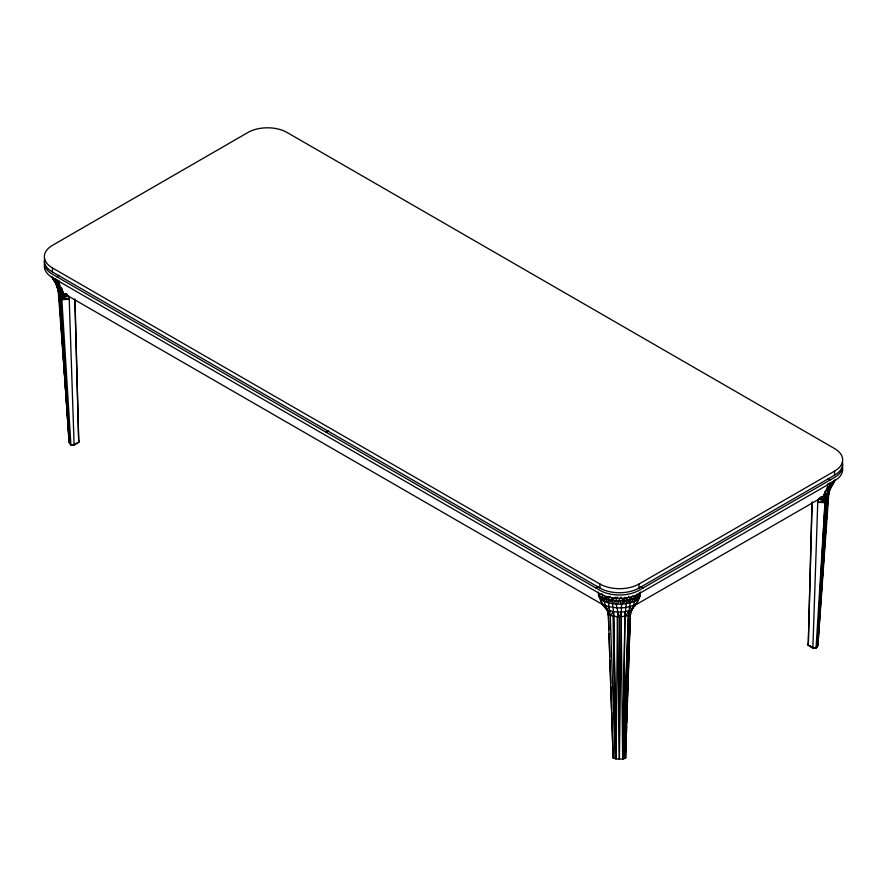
<?xml version="1.0" encoding="UTF-8"?>
<svg xmlns="http://www.w3.org/2000/svg" width="887" height="887" viewBox="0 0 887 887"><rect width="100%" height="100%" fill="white"/><g stroke="black" fill="none" stroke-linecap="round" stroke-linejoin="round"><path stroke-width="1.33" d="M812.869 648.075L817.071 647.067L825.254 498.217L834.9 480.355C829.123 484.701 830.953 493.804 825.254 498.217L818.479 499.115L817.759 502.319L812.869 648.142L816.051 648.164L817.925 644.572L829.046 489.89L827.383 499.492L825.032 502.685L816.051 648.164M630.391 611.642L625.601 758.13L623.694 758.707L619.381 759.205L613.15 758.13L611.675 712.217M611.675 597.76L613.516 611.697L616.088 758.928L617.463 616.798C619.714 610.189 612.884 601.874 617.784 597.117M607.872 610.943L608.271 615.068L617.463 616.798L619.381 759.205L621.421 607.861L621.621 604.147L625.08 597.383M626.588 725.954L625.601 757.099L623.694 758.707L630.391 615.057L631.101 611.598L633.096 608.061L634.427 601.441L638.773 593.481M630.391 615.057L621.188 616.798L622.663 758.928L628.373 615.678L630.557 599.379L632.376 595.953M626.954 597.749L624.869 616.421L622.663 758.928L625.124 611.697L631.954 609.824L633.13 605.4L636.345 603.836L639.959 596.097L640.237 592.161M613.161 757.11L613.161 756.201M809.177 645.514L812.869 648.142L808.257 645.326L811.971 502.619M808.257 645.326L812.159 501.854M623.694 758.707L628.373 615.678L630.579 613.338L630.446 611.442M626.688 723.204L627.453 699.843M627.541 697.093L628.351 672.346M628.451 669.596L629.216 646.235M629.304 643.485L630.069 620.113M630.202 615.988L630.347 611.875M602.949 594.855L600.699 599.745C610.966 605.211 623.616 605.477 634.427 601.441L634.072 596.053M640.237 592.272C640.214 598.171 636.733 603.648 633.096 608.061M827.471 487.717L827.626 483.969M74.996 299.329L78.732 442.303L74.12 445.03L70.916 445.074L61.646 296.446L62.556 293.608L65.516 293.785M821.484 496.809L823.513 496.321L825.32 491.553C828.835 489.48 832.66 486.109 832.261 481.619M817.071 647.067L826.107 501.521L828.513 491.708L834.9 480.355M817.736 638.54L817.925 644.572L827.937 496.587L827.139 507.63M819.133 616.532L819.311 613.782L819.167 616.609M819.987 604.258L820.176 601.508M820.907 590.531L821.085 587.793M821.817 576.805L821.994 574.066M823.546 550.738L823.735 547.989M827.183 499.902L817.437 646.468L826.107 501.521L818.479 499.115L825.331 499.459L827.028 496.476L827.183 499.902L829.046 492.141L828.026 497.374L817.437 646.468L827.383 499.492L828.358 494.358M818.224 631.655L818.623 626.144M819.122 619.248L819.521 613.737M820.009 606.852L820.408 601.331M820.907 594.445L821.395 587.56M821.794 582.038L822.382 573.778M822.681 569.642L823.28 561.371M823.579 557.236L824.167 548.964M824.466 544.829L825.065 536.568M825.353 532.433L826.052 522.787M826.252 520.026L826.939 510.38M70.916 445.074L69.053 441.482L58.941 292.178L57.932 286.845L58.941 294.34L60.87 298.487L61.935 299.651L69.219 299.285L74.12 445.03L72.656 445.052M78.721 440.373L78.732 442.303L73.876 444.498M613.083 616.31L615.057 758.718L610.278 615.689L606.719 609.857L604.213 601.453L604.557 596.053M829.046 489.89L828.114 496.299M632.52 607.528L631.954 609.824L629.493 606.608C620.534 609.092 611.088 607.739 602.517 604.513L63.454 293.287L58.453 288.674L53.087 278.44M69.374 436.825L69.053 441.482L60.904 321.216M819.144 498.427L820.475 497.053L825.254 498.217L829.999 485.843L835.066 479.922M829.955 489.424L830.687 487.041M830.576 487.229L832.937 482.14M832.139 484.745L833.824 482.018M56.291 284.006L59.795 296.868L69.907 443.966L60.87 298.487L61.646 296.446L58.609 291.324L54.606 280.336M825.331 491.753L823.524 496.52L636.112 604.612L636.345 603.836L634.538 606.264L633.13 605.4L629.493 606.608M827.028 496.476L825.243 500.955L817.759 502.319L825.032 502.685M619.381 759.205L619.326 616.842L621.277 612.097L625.124 611.697M825.32 491.553L827.46 487.506L829.999 485.843L828.868 483.725M625.568 616.299L628.805 610.921L631.101 611.598M610.201 596.308L608.083 599.379L610.278 615.689L613.516 611.697L621.277 612.097M821.783 496.92L824.411 496.642L828.513 491.708M831.984 484.413L828.281 489.524L827.349 487.905L833.669 482.439M617.03 604.147L619.314 601.031L619.314 598.337M602.096 593.802L598.559 595.709C609.302 601.497 622.463 601.985 633.994 598.392L637.176 594.102M616.088 758.928L613.782 616.421L613.516 611.697L606.719 609.857L609.147 606.608M630.446 602.772L633.917 598.769L639.959 596.097L634.427 601.441L637.941 599.745M612.507 603.681L615.511 600.898L626.876 600.455L633.917 598.769M626.133 603.681L630.491 599.745M626.876 600.455L621.621 604.147L619.314 601.031M611.72 600.089L616.066 597.095M615.511 600.898L611.764 600.466L608.194 602.783L604.723 598.78L598.681 596.108L602.495 604.612L606.719 609.857M57.932 286.845L69.541 443.378L59.595 296.458L58.609 291.324L60.87 298.487L68.51 296.092L69.219 299.285L61.724 297.932M605.588 608.116L605.522 605.4L604.125 606.287L602.517 604.513L600.699 599.745M604.646 598.403L608.127 596.33M56.668 276.689L59.03 275.325M326.183 432.291L328.545 430.927M595.698 587.893L598.06 586.529M52.444 267.929L599.922 584.012A27.652 15.966 0 0 0 639.028 584.012L834.556 471.13A27.652 15.966 0 0 0 834.556 448.545L287.078 132.473A27.652 15.966 0 0 0 247.972 132.473L52.444 245.355A27.652 15.966 0 0 0 52.444 267.929L52.444 271.999L599.922 588.07A27.652 15.966 0 0 0 639.028 588.07L834.556 475.188A27.652 15.966 0 0 0 842.417 461.817M640.081 595.698L633.994 598.392M55.737 278.928L60.549 290.77L62.556 293.608L63.465 293.287L57.012 279.76M609.846 610.932L607.562 611.631L610.278 615.689M54.018 278.463L59.95 293.453L61.713 295.205L66.536 294.04L67.855 295.415M66.536 294.04L61.979 294.273L60.549 290.77L63.254 292.632M61.646 296.446L68.51 296.092L61.713 295.205L58.453 288.674M617.463 616.798L621.188 616.798M821.606 497.108L824.977 497.285L826.418 493.804L823.724 495.656L825.254 498.217M62.556 293.608L65.206 293.896M611.764 600.466L604.723 598.78M823.513 496.321L824.411 496.642M602.306 603.847L605.522 605.4M809.465 645.514L813.102 647.488M829.933 482.805L832.128 484.003M828.092 478.415L830.476 479.789M640.702 586.606L643.086 587.981M63.454 293.287L61.646 288.53L56.402 284.206L52.078 277.332L54.994 281.39L59.629 284.882M51.912 276.888L54.85 280.979L59.507 284.494L59.34 280.946M57.112 283.23L61.646 288.53M628.805 610.921L630.579 613.338M54.994 281.39L58.697 286.501M628.428 596.297L630.557 599.379M601.552 597.561L604.213 601.453M620.856 597.117L623.151 600.521M56.402 284.206L53.142 278.995M52.078 277.332L54.839 281.711M617.374 612.097L619.326 616.842M60.549 290.77L61.713 295.205M57.932 289.107L58.864 293.264M59.95 293.453L60.87 298.487M59.839 304.585L59.141 294.939L60.726 318.444M60.028 307.334L60.726 316.981M61.026 321.105L61.613 329.376M61.913 333.512L62.511 341.772M62.811 345.908L63.398 354.168M63.698 358.304L64.285 366.564M64.684 372.074L65.183 378.971M65.671 385.856L66.07 391.367M66.569 398.252L66.968 403.762M67.456 410.648L67.855 416.158M68.354 423.044L68.742 428.554M69.341 436.825L69.541 439.575M64.152 358.647L64.341 361.386M66.802 398.429L66.98 401.168M67.623 410.77L67.9 414.883M68.72 427.235L68.443 423.121L68.731 427.201M59.795 296.868L69.541 443.378M67.656 410.692L67.833 413.442M68.587 423.044L68.754 425.804M54.706 278.607L54.85 280.979M598.392 592.172L598.559 595.809M608.316 611.875L608.914 629.737M609.047 633.861L609.835 657.234M609.923 659.983L610.711 683.345M610.799 686.094L611.587 709.467M613.15 758.13L608.271 612.784M74.83 299.041L78.732 442.303M808.257 645.403L808.245 643.552M625.601 757.099L625.601 758.13M834.556 471.13L834.556 475.188M639.028 584.012L639.028 588.07M599.922 584.012L599.922 588.07M44.594 260.889A27.652 15.966 0 0 0 52.455 274.26L599.911 590.332A27.652 15.966 0 0 0 639.017 590.332L834.545 477.439A27.652 15.966 0 0 0 842.406 464.067M44.594 264.271A27.652 15.966 0 0 0 52.455 277.642L599.911 593.713A27.652 15.966 0 0 0 639.017 593.713L834.545 480.832A27.652 15.966 0 0 0 842.406 467.46M52.444 271.999A27.652 15.966 0 0 1 44.583 258.627M818.513 626.167L818.246 630.291L818.535 626.211"/></g></svg>
